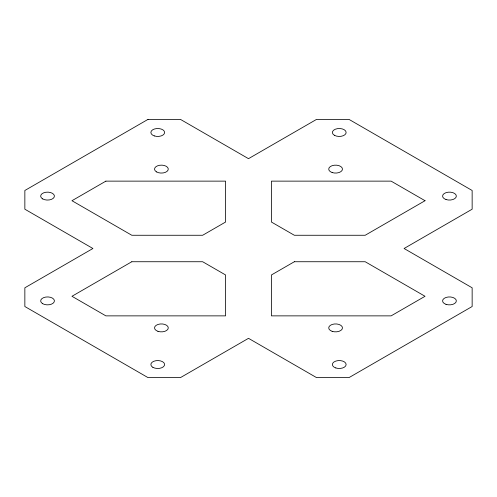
<?xml version="1.0" encoding="UTF-8"?>
<svg xmlns="http://www.w3.org/2000/svg" width="497" height="497" viewBox="0 0 497 497"><rect width="100%" height="100%" fill="white"/><g stroke="black" fill="none" stroke-linecap="round" stroke-linejoin="round"><path stroke-width="0.75" d="M148.019 119.379L24.85 190.488L24.85 209.2L92.92 248.5L24.85 287.8L24.85 306.512L148.019 377.621L180.43 377.621L248.5 338.327L316.57 377.621L348.981 377.621L472.15 306.512L472.15 287.8L404.08 248.5L472.15 209.2L472.15 190.488L348.981 119.379L316.57 119.379L248.5 158.673L180.43 119.379L148.019 119.379M105.88 181.132L71.966 200.713L131.811 235.267L202.658 235.267L225.582 222.035L225.582 181.132L105.88 181.132M131.811 261.733L71.966 296.287L105.88 315.868L225.582 315.868L225.582 274.965L202.658 261.733L131.811 261.733M294.342 261.733L271.418 274.965L271.418 315.868L391.12 315.868L425.034 296.287L365.189 261.733L294.342 261.733M425.034 200.713L365.189 235.267L294.342 235.267L271.418 222.035L271.418 181.132L391.12 181.132L425.034 200.713M42.68 303.704A6.877 3.97 0 0 0 54.179 301.928A6.877 3.97 0 0 0 45.761 297.063A6.877 3.97 0 0 0 42.68 303.704M152.883 367.333A6.877 3.97 0 0 0 164.383 365.55A6.877 3.97 0 0 0 155.965 360.692A6.877 3.97 0 0 0 152.883 367.333M334.394 135.283A6.877 3.97 0 0 0 345.9 133.507A6.877 3.97 0 0 0 337.475 128.642A6.877 3.97 0 0 0 334.394 135.283M446.02 199.539A6.877 3.97 0 0 0 456.339 196.104A6.877 3.97 0 0 0 446.02 192.662A6.877 3.97 0 0 0 446.02 199.539M446.02 304.338A6.877 3.97 0 0 0 456.339 300.896A6.877 3.97 0 0 0 446.02 297.461A6.877 3.97 0 0 0 446.02 304.338M335.817 367.96A6.877 3.97 0 0 0 346.129 364.525A6.877 3.97 0 0 0 335.817 361.083A6.877 3.97 0 0 0 335.817 367.96M42.68 198.912A6.877 3.97 0 0 0 54.179 197.129A6.877 3.97 0 0 0 45.761 192.271A6.877 3.97 0 0 0 42.68 198.912M154.306 135.917A6.877 3.97 0 0 0 164.619 132.475A6.877 3.97 0 0 0 154.306 129.04A6.877 3.97 0 0 0 154.306 135.917M156.543 171.912A6.877 3.97 0 0 0 168.048 170.136A6.877 3.97 0 0 0 159.624 165.271A6.877 3.97 0 0 0 156.543 171.912M332.158 172.546A6.877 3.97 0 0 0 342.47 169.104A6.877 3.97 0 0 0 332.158 165.669A6.877 3.97 0 0 0 332.158 172.546M332.158 331.331A6.877 3.97 0 0 0 342.47 327.896A6.877 3.97 0 0 0 332.158 324.454A6.877 3.97 0 0 0 332.158 331.331M157.965 331.331A6.877 3.97 0 0 0 168.284 327.896A6.877 3.97 0 0 0 157.965 324.454A6.877 3.97 0 0 0 157.965 331.331"/></g></svg>
